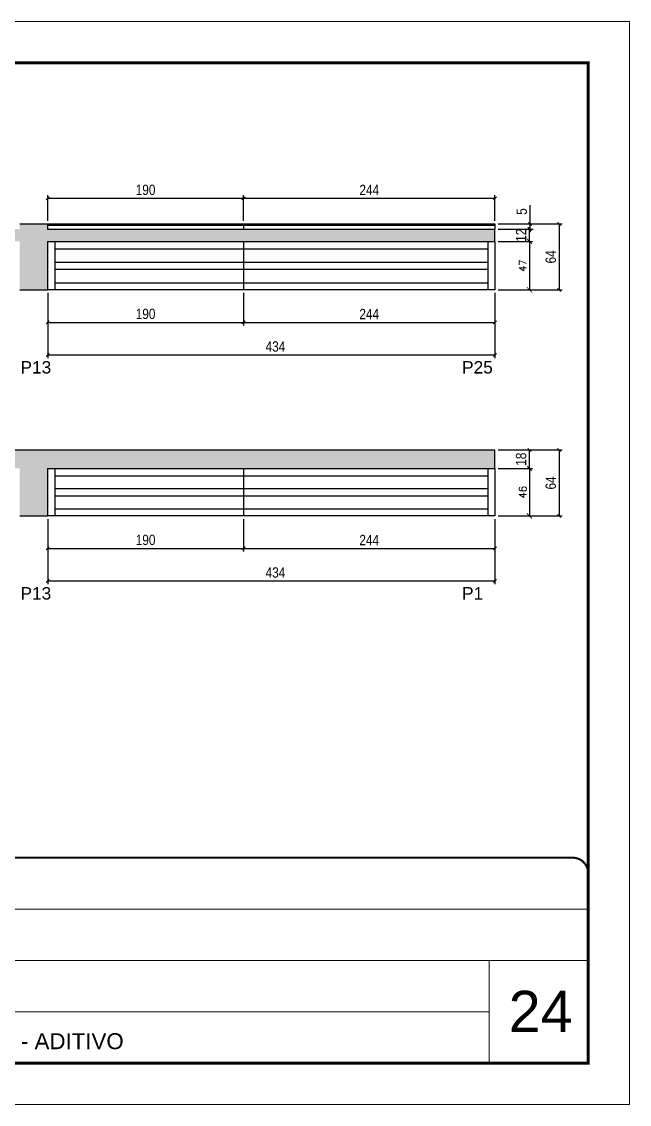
# Model space of a CAD drawing. Extents: x -10448 to -1189, y -11772 to 17235.
# Drawn here: x -4784 to -4195, y 10051 to 11101 of the extents above; entities that cross this region are included whole.
import ezdxf

# ---------------------------------------------------------------- set-up
doc = ezdxf.new("R2010")
doc.units = 0
doc.linetypes.add('CONTINUO', pattern=[0])
doc.linetypes.add('DASHED', pattern=[0.75, 0.5, -0.25])
for name, color, linetype in [('5', 5, 'Continuous'), ('COTA', 241, 'Continuous'), ('Painéis', 200, 'Continuous'), ('SARR_2.2x7', 40, 'Continuous'), ('SARR_EDITAR', 141, 'Continuous')]:
    doc.layers.add(name, color=color, linetype=linetype)
for name, color, linetype, lineweight in [('CARIMBO', 255, 'Continuous', 9), ('Folhas', 255, 'Continuous', 9), ('SARRAFO DE PRESSAO', 251, 'DASHED', 9)]:
    doc.layers.add(name, color=color, linetype=linetype, lineweight=lineweight)
doc.styles.add('ARIAL', font='arial.ttf')
doc.styles.add('COTA TECNICA', font='techl___.ttf', dxfattribs={"height": 10})
doc.styles.add('Romans', font='romans.shx')
doc.styles.get("Standard").update_dxf_attribs({"font": 'arial.ttf'})
doc.dimstyles.new('Cota Paínel', dxfattribs={"dimtxt": 7, "dimasz": 5, "dimexe": 3, "dimexo": 3, "dimgap": 3, "dimtad": 1, "dimdec": 1, "dimzin": 12, "dimdsep": 46, "dimtxsty": 'Romans', "dimblk": 'ARCHTICK', "dimcen": 0, "dimclrd": 4, "dimclre": 4, "dimclrt": 1, "dimadec": 1, "dimazin": 3, "dimtfac": 1, "dimtdec": 1, "dimtmove": 0, "dimatfit": 3, "dimldrblk": 'OBLIQUE', "dimfxl": 1, "dimtolj": 1, "dimtzin": 12, "dimarcsym": 0})
doc.dimstyles.new('PAINEL', dxfattribs={"dimtxt": 10, "dimasz": 3, "dimexe": 3, "dimexo": 3, "dimgap": 3, "dimtad": 1, "dimdec": 1, "dimzin": 12, "dimdsep": 46, "dimtxsty": 'COTA TECNICA', "dimblk1": 'OBLIQUE', "dimblk2": 'OBLIQUE', "dimsah": 1, "dimcen": 0.9, "dimclrd": 4, "dimclre": 4, "dimclrt": 240, "dimadec": 1, "dimazin": 3, "dimtfac": 1, "dimtdec": 1, "dimtmove": 0, "dimatfit": 3, "dimfxl": 1, "dimtolj": 1, "dimtzin": 12, "dimarcsym": 0})

# ---------------------------------------------------------------- blocks, each defined once
blk = doc.blocks.new('9999999999')
at = {"color": 30, "linetype": 'CONTINUO'}
for p, q in [((98564.6, 34379.6), (99584, 34379.6)), ((98564.6, 34329.8), (99488, 34329.8)), ((99584, 34329.8), (99488, 34329.8)), ((99488, 34329.8), (99488, 34230.2)), ((98564.6, 34280), (99488, 34280))]:
    blk.add_line(p, q, dxfattribs=at)
at = {"color": 30, "linetype": 'CONTINUO', "const_width": 2}
blk.add_lwpolyline([(99584, 34230.2), (99584, 34414.4, 0.414214), (99569, 34429.4), (98229, 34429.4, 0.414214), (98214, 34414.4), (98214, 34245.2, 0.414214), (98229, 34230.2), (99584, 34230.2)], format="xyb", dxfattribs=at)
at = {"layer": 'Folhas'}
blk.add_lwpolyline([(98139, 34190.2), (99624, 34190.2), (99624, 35240.2), (98139, 35240.2)], close=True, dxfattribs=at)
at = {"layer": 'Folhas', "color": 30, "const_width": 3}
blk.add_lwpolyline([(98214, 34230.2), (99584, 34230.2), (99584, 35200.2), (98214, 35200.2)], close=True, dxfattribs=at)
at = {"color": 7, "linetype": 'Continuous', "ltscale": 5, "style": 'ARIAL'}
blk.add_text('LATERAL DE VIGA - ADITIVO', height=15.483, dxfattribs=at).set_placement((98837.7, 34243.7))
blk = doc.blocks.new('_Oblique')
at = {"color": 0, "linetype": 'ByBlock', "lineweight": -2}
blk.add_line((-0.5, -0.5), (0.5, 0.5), dxfattribs=at)
blk = doc.blocks.new('*D613')
at = {"layer": 'COTA', "color": 4, "linetype": 'ByBlock', "lineweight": -2, "transparency": 16777216}
for p, q in [((-4759.2, 10838.2), (-4759.2, 10806.7)), ((-4569.2, 10838.2), (-4569.2, 10806.7)), ((-4759.2, 10809.7), (-4569.2, 10809.7))]:
    blk.add_line(p, q, dxfattribs=at)
at = {"layer": 'Defpoints', "color": 0, "linetype": 'ByBlock', "transparency": 16777216}
for p in [(-4759.2, 10841.2), (-4569.2, 10841.2), (-4569.2, 10809.7)]:
    blk.add_point(p, dxfattribs=at)
at = {"layer": 'COTA', "color": 4, "linetype": 'ByBlock', "lineweight": -2, "transparency": 16777216, "xscale": 3, "yscale": 3, "zscale": 3, "rotation": 180}
blk.add_blockref('_Oblique', (-4759.2, 10809.7), dxfattribs=at)
at = {"layer": 'COTA', "color": 4, "linetype": 'ByBlock', "lineweight": -2, "transparency": 16777216, "xscale": 3, "yscale": 3, "zscale": 3}
blk.add_blockref('_Oblique', (-4569.2, 10809.7), dxfattribs=at)
at = {"layer": 'COTA', "color": 240, "linetype": 'ByBlock', "transparency": 16777216, "insert": (-4664.2, 10817.9), "char_height": 10, "attachment_point": 5, "style": 'COTA TECNICA'}
blk.add_mtext('\\A1;190', dxfattribs=at)
blk = doc.blocks.new('*D614')
at = {"layer": 'COTA', "color": 4, "linetype": 'ByBlock', "lineweight": -2, "transparency": 16777216}
for p, q in [((-4569.2, 10838.2), (-4569.2, 10806.7)), ((-4325.2, 10838.2), (-4325.2, 10806.7)), ((-4569.2, 10809.7), (-4325.2, 10809.7))]:
    blk.add_line(p, q, dxfattribs=at)
at = {"layer": 'Defpoints', "color": 0, "linetype": 'ByBlock', "transparency": 16777216}
for p in [(-4569.2, 10841.2), (-4325.2, 10841.2), (-4325.2, 10809.7)]:
    blk.add_point(p, dxfattribs=at)
at = {"layer": 'COTA', "color": 4, "linetype": 'ByBlock', "lineweight": -2, "transparency": 16777216, "xscale": 3, "yscale": 3, "zscale": 3, "rotation": 180}
blk.add_blockref('_Oblique', (-4569.2, 10809.7), dxfattribs=at)
at = {"layer": 'COTA', "color": 4, "linetype": 'ByBlock', "lineweight": -2, "transparency": 16777216, "xscale": 3, "yscale": 3, "zscale": 3}
blk.add_blockref('_Oblique', (-4325.2, 10809.7), dxfattribs=at)
at = {"layer": 'COTA', "color": 240, "linetype": 'ByBlock', "transparency": 16777216, "insert": (-4447.2, 10817.8), "char_height": 10, "attachment_point": 5, "style": 'COTA TECNICA'}
blk.add_mtext('\\A1;244', dxfattribs=at)
blk = doc.blocks.new('*D603')
at = {"layer": 'COTA', "color": 4, "linetype": 'ByBlock', "lineweight": -2, "transparency": 16777216}
for p, q in [((-4759.2, 10838.2), (-4759.2, 10775.1)), ((-4325.2, 10838.2), (-4325.2, 10775.1)), ((-4759.2, 10778.1), (-4325.2, 10778.1))]:
    blk.add_line(p, q, dxfattribs=at)
at = {"layer": 'Defpoints', "color": 0, "linetype": 'ByBlock', "transparency": 16777216}
for p in [(-4759.2, 10841.2), (-4325.2, 10841.2), (-4325.2, 10778.1)]:
    blk.add_point(p, dxfattribs=at)
at = {"layer": 'COTA', "color": 4, "linetype": 'ByBlock', "lineweight": -2, "transparency": 16777216, "xscale": 3, "yscale": 3, "zscale": 3, "rotation": 180}
blk.add_blockref('_Oblique', (-4759.2, 10778.1), dxfattribs=at)
at = {"layer": 'COTA', "color": 4, "linetype": 'ByBlock', "lineweight": -2, "transparency": 16777216, "xscale": 3, "yscale": 3, "zscale": 3}
blk.add_blockref('_Oblique', (-4325.2, 10778.1), dxfattribs=at)
at = {"layer": 'COTA', "color": 240, "linetype": 'ByBlock', "transparency": 16777216, "insert": (-4538.2, 10786.3), "char_height": 10, "attachment_point": 5, "style": 'COTA TECNICA'}
blk.add_mtext('\\A1;434', dxfattribs=at)
blk = doc.blocks.new('*D615')
at = {"layer": 'COTA', "color": 4, "linetype": 'ByBlock', "lineweight": -2, "transparency": 16777216}
for p, q in [((-4759.2, 10908.2), (-4759.2, 10933.1)), ((-4569.2, 10908.2), (-4569.2, 10933.1)), ((-4759.2, 10930.1), (-4569.2, 10930.1))]:
    blk.add_line(p, q, dxfattribs=at)
at = {"layer": 'Defpoints', "color": 0, "linetype": 'ByBlock', "transparency": 16777216}
for p in [(-4569.2, 10930.1), (-4759.2, 10905.2), (-4569.2, 10905.2)]:
    blk.add_point(p, dxfattribs=at)
at = {"layer": 'COTA', "color": 4, "linetype": 'ByBlock', "lineweight": -2, "transparency": 16777216, "xscale": 3, "yscale": 3, "zscale": 3, "rotation": 180}
blk.add_blockref('_Oblique', (-4759.2, 10930.1), dxfattribs=at)
at = {"layer": 'COTA', "color": 4, "linetype": 'ByBlock', "lineweight": -2, "transparency": 16777216, "xscale": 3, "yscale": 3, "zscale": 3}
blk.add_blockref('_Oblique', (-4569.2, 10930.1), dxfattribs=at)
at = {"layer": 'COTA', "color": 240, "linetype": 'ByBlock', "transparency": 16777216, "insert": (-4664.2, 10938.2), "char_height": 10, "attachment_point": 5, "style": 'COTA TECNICA'}
blk.add_mtext('\\A1;190', dxfattribs=at)
blk = doc.blocks.new('*D616')
at = {"layer": 'COTA', "color": 4, "linetype": 'ByBlock', "lineweight": -2, "transparency": 16777216}
for p, q in [((-4569.2, 10908.2), (-4569.2, 10933.1)), ((-4325.2, 10908.2), (-4325.2, 10933.1)), ((-4569.2, 10930.1), (-4325.2, 10930.1))]:
    blk.add_line(p, q, dxfattribs=at)
at = {"layer": 'Defpoints', "color": 0, "linetype": 'ByBlock', "transparency": 16777216}
for p in [(-4325.2, 10930.1), (-4569.2, 10905.2), (-4325.2, 10905.2)]:
    blk.add_point(p, dxfattribs=at)
at = {"layer": 'COTA', "color": 4, "linetype": 'ByBlock', "lineweight": -2, "transparency": 16777216, "xscale": 3, "yscale": 3, "zscale": 3, "rotation": 180}
blk.add_blockref('_Oblique', (-4569.2, 10930.1), dxfattribs=at)
at = {"layer": 'COTA', "color": 4, "linetype": 'ByBlock', "lineweight": -2, "transparency": 16777216, "xscale": 3, "yscale": 3, "zscale": 3}
blk.add_blockref('_Oblique', (-4325.2, 10930.1), dxfattribs=at)
at = {"layer": 'COTA', "color": 240, "linetype": 'ByBlock', "transparency": 16777216, "insert": (-4447.2, 10938.1), "char_height": 10, "attachment_point": 5, "style": 'COTA TECNICA'}
blk.add_mtext('\\A1;244', dxfattribs=at)
blk = doc.blocks.new('_ArchTick')
at = {"color": 0, "linetype": 'ByBlock', "const_width": 0.15}
blk.add_lwpolyline([(-0.5, -0.5), (0.5, 0.5)], dxfattribs=at)
blk = doc.blocks.new('*D605')
at = {"layer": 'COTA', "color": 4, "lineweight": -2, "transparency": 16777216}
for p, q in [((-4322.2, 10888.2), (-4288.7, 10888.2)), ((-4291.7, 10888.2), (-4291.7, 10841.2)), ((-4322.2, 10841.2), (-4288.7, 10841.2))]:
    blk.add_line(p, q, dxfattribs=at)
at = {"layer": 'Defpoints', "color": 0, "transparency": 16777216}
for p in [(-4325.2, 10888.2), (-4325.2, 10841.2), (-4291.7, 10841.2)]:
    blk.add_point(p, dxfattribs=at)
at = {"layer": 'COTA', "color": 4, "lineweight": -2, "transparency": 16777216, "xscale": 5, "yscale": 5, "zscale": 5}
for p, rotation in [((-4291.7, 10888.2), 90), ((-4291.7, 10841.2), 270)]:
    blk.add_blockref('_ArchTick', p, dxfattribs=dict(at, rotation=rotation))
at = {"layer": 'COTA', "color": 1, "transparency": 16777216, "insert": (-4298.2, 10864.7), "char_height": 7, "attachment_point": 5, "rotation": 90, "style": 'Romans'}
blk.add_mtext('\\A1;47', dxfattribs=at)
blk = doc.blocks.new('*D606')
at = {"layer": 'COTA', "color": 4, "linetype": 'ByBlock', "lineweight": -2, "transparency": 16777216}
for p, q in [((-4322.2, 10900.2), (-4288.7, 10900.2)), ((-4291.7, 10888.2), (-4291.7, 10900.2)), ((-4322.2, 10888.2), (-4288.7, 10888.2))]:
    blk.add_line(p, q, dxfattribs=at)
at = {"layer": 'Defpoints', "color": 0, "linetype": 'ByBlock', "transparency": 16777216}
for p in [(-4325.2, 10900.2), (-4291.7, 10900.2), (-4325.2, 10888.2)]:
    blk.add_point(p, dxfattribs=at)
at = {"layer": 'COTA', "color": 4, "linetype": 'ByBlock', "lineweight": -2, "transparency": 16777216, "xscale": 3, "yscale": 3, "zscale": 3}
for p, rotation in [((-4291.7, 10900.2), 90), ((-4291.7, 10888.2), 270)]:
    blk.add_blockref('_Oblique', p, dxfattribs=dict(at, rotation=rotation))
at = {"layer": 'COTA', "color": 240, "linetype": 'ByBlock', "transparency": 16777216, "insert": (-4299.8, 10894.2), "char_height": 10, "attachment_point": 5, "rotation": 90, "style": 'COTA TECNICA'}
blk.add_mtext('\\A1;12', dxfattribs=at)
blk = doc.blocks.new('*D607')
at = {"layer": 'COTA', "color": 4, "linetype": 'ByBlock', "lineweight": -2, "transparency": 16777216}
for p, q in [((-4322.2, 10905.2), (-4259.9, 10905.2)), ((-4262.9, 10905.2), (-4262.9, 10841.2)), ((-4322.2, 10841.2), (-4259.9, 10841.2))]:
    blk.add_line(p, q, dxfattribs=at)
at = {"layer": 'Defpoints', "color": 0, "linetype": 'ByBlock', "transparency": 16777216}
for p in [(-4325.2, 10905.2), (-4325.2, 10841.2), (-4262.9, 10841.2)]:
    blk.add_point(p, dxfattribs=at)
at = {"layer": 'COTA', "color": 4, "linetype": 'ByBlock', "lineweight": -2, "transparency": 16777216, "xscale": 3, "yscale": 3, "zscale": 3}
for p, rotation in [((-4262.9, 10905.2), 90), ((-4262.9, 10841.2), 270)]:
    blk.add_blockref('_Oblique', p, dxfattribs=dict(at, rotation=rotation))
at = {"layer": 'COTA', "color": 240, "linetype": 'ByBlock', "transparency": 16777216, "insert": (-4271, 10873.2), "char_height": 10, "attachment_point": 5, "rotation": 90, "style": 'COTA TECNICA'}
blk.add_mtext('\\A1;64', dxfattribs=at)
blk = doc.blocks.new('*D608')
at = {"layer": 'COTA', "color": 4, "linetype": 'ByBlock', "lineweight": -2, "transparency": 16777216}
for p, q in [((-4291.1, 10905.2), (-4291.1, 10923.3)), ((-4322.2, 10905.2), (-4288.1, 10905.2)), ((-4322.2, 10900.2), (-4288.1, 10900.2)), ((-4291.1, 10900.2), (-4291.1, 10905.2)), ((-4291.1, 10900.2), (-4291.1, 10897.2))]:
    blk.add_line(p, q, dxfattribs=at)
at = {"layer": 'Defpoints', "color": 0, "linetype": 'ByBlock', "transparency": 16777216}
for p in [(-4325.2, 10905.2), (-4325.2, 10900.2), (-4291.1, 10905.2)]:
    blk.add_point(p, dxfattribs=at)
at = {"layer": 'COTA', "color": 4, "linetype": 'ByBlock', "lineweight": -2, "transparency": 16777216, "xscale": 3, "yscale": 3, "zscale": 3}
for p, rotation in [((-4291.1, 10905.2), 270), ((-4291.1, 10900.2), 90)]:
    blk.add_blockref('_Oblique', p, dxfattribs=dict(at, rotation=rotation))
at = {"layer": 'COTA', "color": 240, "linetype": 'ByBlock', "transparency": 16777216, "insert": (-4299.2, 10917.2), "char_height": 10, "attachment_point": 5, "rotation": 90, "style": 'COTA TECNICA'}
blk.add_mtext('\\A1;5', dxfattribs=at)
blk = doc.blocks.new('*D620')
at = {"layer": 'COTA', "color": 4, "linetype": 'ByBlock', "lineweight": -2, "transparency": 16777216}
for p, q in [((-4759.2, 10619), (-4759.2, 10587.5)), ((-4569.2, 10619), (-4569.2, 10587.5)), ((-4759.2, 10590.5), (-4569.2, 10590.5))]:
    blk.add_line(p, q, dxfattribs=at)
at = {"layer": 'Defpoints', "color": 0, "linetype": 'ByBlock', "transparency": 16777216}
for p in [(-4759.2, 10622), (-4569.2, 10622), (-4569.2, 10590.5)]:
    blk.add_point(p, dxfattribs=at)
at = {"layer": 'COTA', "color": 4, "linetype": 'ByBlock', "lineweight": -2, "transparency": 16777216, "xscale": 3, "yscale": 3, "zscale": 3, "rotation": 180}
blk.add_blockref('_Oblique', (-4759.2, 10590.5), dxfattribs=at)
at = {"layer": 'COTA', "color": 4, "linetype": 'ByBlock', "lineweight": -2, "transparency": 16777216, "xscale": 3, "yscale": 3, "zscale": 3}
blk.add_blockref('_Oblique', (-4569.2, 10590.5), dxfattribs=at)
at = {"layer": 'COTA', "color": 240, "linetype": 'ByBlock', "transparency": 16777216, "insert": (-4664.2, 10598.7), "char_height": 10, "attachment_point": 5, "style": 'COTA TECNICA'}
blk.add_mtext('\\A1;190', dxfattribs=at)
blk = doc.blocks.new('*D610')
at = {"layer": 'COTA', "color": 4, "linetype": 'ByBlock', "lineweight": -2, "transparency": 16777216}
for p, q in [((-4569.2, 10619), (-4569.2, 10587.5)), ((-4325.2, 10619), (-4325.2, 10587.5)), ((-4569.2, 10590.5), (-4325.2, 10590.5))]:
    blk.add_line(p, q, dxfattribs=at)
at = {"layer": 'Defpoints', "color": 0, "linetype": 'ByBlock', "transparency": 16777216}
for p in [(-4569.2, 10622), (-4325.2, 10622), (-4325.2, 10590.5)]:
    blk.add_point(p, dxfattribs=at)
at = {"layer": 'COTA', "color": 4, "linetype": 'ByBlock', "lineweight": -2, "transparency": 16777216, "xscale": 3, "yscale": 3, "zscale": 3, "rotation": 180}
blk.add_blockref('_Oblique', (-4569.2, 10590.5), dxfattribs=at)
at = {"layer": 'COTA', "color": 4, "linetype": 'ByBlock', "lineweight": -2, "transparency": 16777216, "xscale": 3, "yscale": 3, "zscale": 3}
blk.add_blockref('_Oblique', (-4325.2, 10590.5), dxfattribs=at)
at = {"layer": 'COTA', "color": 240, "linetype": 'ByBlock', "transparency": 16777216, "insert": (-4447.2, 10598.6), "char_height": 10, "attachment_point": 5, "style": 'COTA TECNICA'}
blk.add_mtext('\\A1;244', dxfattribs=at)
blk = doc.blocks.new('*D598')
at = {"layer": 'COTA', "color": 4, "linetype": 'ByBlock', "lineweight": -2, "transparency": 16777216}
for p, q in [((-4759.2, 10619), (-4759.2, 10555.9)), ((-4325.2, 10619), (-4325.2, 10555.9)), ((-4759.2, 10558.9), (-4325.2, 10558.9))]:
    blk.add_line(p, q, dxfattribs=at)
at = {"layer": 'Defpoints', "color": 0, "linetype": 'ByBlock', "transparency": 16777216}
for p in [(-4759.2, 10622), (-4325.2, 10622), (-4325.2, 10558.9)]:
    blk.add_point(p, dxfattribs=at)
at = {"layer": 'COTA', "color": 4, "linetype": 'ByBlock', "lineweight": -2, "transparency": 16777216, "xscale": 3, "yscale": 3, "zscale": 3, "rotation": 180}
blk.add_blockref('_Oblique', (-4759.2, 10558.9), dxfattribs=at)
at = {"layer": 'COTA', "color": 4, "linetype": 'ByBlock', "lineweight": -2, "transparency": 16777216, "xscale": 3, "yscale": 3, "zscale": 3}
blk.add_blockref('_Oblique', (-4325.2, 10558.9), dxfattribs=at)
at = {"layer": 'COTA', "color": 240, "linetype": 'ByBlock', "transparency": 16777216, "insert": (-4538.2, 10567.1), "char_height": 10, "attachment_point": 5, "style": 'COTA TECNICA'}
blk.add_mtext('\\A1;434', dxfattribs=at)
blk = doc.blocks.new('*D599')
at = {"layer": 'COTA', "color": 4, "lineweight": -2, "transparency": 16777216}
for p, q in [((-4322.2, 10668), (-4288.7, 10668)), ((-4291.7, 10668), (-4291.7, 10622)), ((-4322.2, 10622), (-4288.7, 10622))]:
    blk.add_line(p, q, dxfattribs=at)
at = {"layer": 'Defpoints', "color": 0, "transparency": 16777216}
for p in [(-4325.2, 10668), (-4325.2, 10622), (-4291.7, 10622)]:
    blk.add_point(p, dxfattribs=at)
at = {"layer": 'COTA', "color": 4, "lineweight": -2, "transparency": 16777216, "xscale": 5, "yscale": 5, "zscale": 5}
for p, rotation in [((-4291.7, 10668), 90), ((-4291.7, 10622), 270)]:
    blk.add_blockref('_ArchTick', p, dxfattribs=dict(at, rotation=rotation))
at = {"layer": 'COTA', "color": 1, "transparency": 16777216, "insert": (-4298.2, 10645), "char_height": 7, "attachment_point": 5, "rotation": 90, "style": 'Romans'}
blk.add_mtext('\\A1;46', dxfattribs=at)
blk = doc.blocks.new('*D600')
at = {"layer": 'COTA', "color": 4, "linetype": 'ByBlock', "lineweight": -2, "transparency": 16777216}
for p, q in [((-4322.2, 10686), (-4288.7, 10686)), ((-4291.7, 10668), (-4291.7, 10686)), ((-4322.2, 10668), (-4288.7, 10668))]:
    blk.add_line(p, q, dxfattribs=at)
at = {"layer": 'Defpoints', "color": 0, "linetype": 'ByBlock', "transparency": 16777216}
for p in [(-4325.2, 10686), (-4291.7, 10686), (-4325.2, 10668)]:
    blk.add_point(p, dxfattribs=at)
at = {"layer": 'COTA', "color": 4, "linetype": 'ByBlock', "lineweight": -2, "transparency": 16777216, "xscale": 3, "yscale": 3, "zscale": 3}
for p, rotation in [((-4291.7, 10686), 90), ((-4291.7, 10668), 270)]:
    blk.add_blockref('_Oblique', p, dxfattribs=dict(at, rotation=rotation))
at = {"layer": 'COTA', "color": 240, "linetype": 'ByBlock', "transparency": 16777216, "insert": (-4299.8, 10677), "char_height": 10, "attachment_point": 5, "rotation": 90, "style": 'COTA TECNICA'}
blk.add_mtext('\\A1;18', dxfattribs=at)
blk = doc.blocks.new('*D601')
at = {"layer": 'COTA', "color": 4, "linetype": 'ByBlock', "lineweight": -2, "transparency": 16777216}
for p, q in [((-4322.2, 10686), (-4259.9, 10686)), ((-4262.9, 10686), (-4262.9, 10622)), ((-4322.2, 10622), (-4259.9, 10622))]:
    blk.add_line(p, q, dxfattribs=at)
at = {"layer": 'Defpoints', "color": 0, "linetype": 'ByBlock', "transparency": 16777216}
for p in [(-4325.2, 10686), (-4325.2, 10622), (-4262.9, 10622)]:
    blk.add_point(p, dxfattribs=at)
at = {"layer": 'COTA', "color": 4, "linetype": 'ByBlock', "lineweight": -2, "transparency": 16777216, "xscale": 3, "yscale": 3, "zscale": 3}
for p, rotation in [((-4262.9, 10686), 90), ((-4262.9, 10622), 270)]:
    blk.add_blockref('_Oblique', p, dxfattribs=dict(at, rotation=rotation))
at = {"layer": 'COTA', "color": 240, "linetype": 'ByBlock', "transparency": 16777216, "insert": (-4271, 10654), "char_height": 10, "attachment_point": 5, "rotation": 90, "style": 'COTA TECNICA'}
blk.add_mtext('\\A1;64', dxfattribs=at)

msp = doc.modelspace()

# ---------------------------------------------------------------- hatches: boundary and pattern name
at = {"layer": 'COTA', "linetype": 'ByBlock'}
h = msp.add_hatch(dxfattribs=at)
h.set_pattern_fill('AR-CONC', color=256, scale=0.03)
h.set_pattern_definition([(50, (-134708.545, -14726.7073), (5.46554007, -0.47817257), [0.5715, -6.2865]), (355, (-134708.545, -14726.7073), (-1.05730264, 5.73170536), [0.4572, -5.02921753]), (100.4514447, (-134708.0895, -14726.747), (4.40823741, 5.25353256), [0.48570026, -5.34270734]), (46.1842, (-134708.545, -14725.183), (8.13237123, -1.26126984), [0.85725, -9.42975]), (96.6355576, (-134707.867, -14725.2884), (7.122124, 7.42278374), [0.7285507, -8.01406824]), (351.184151, (-134708.545, -14725.183), (7.122124, 7.42278374), [0.685799, -7.54379196]), (21, (-134707.783, -14725.5643), (4.54843174, -3.06795595), [0.5715, -6.2865]), (326, (-134707.783, -14725.5643), (1.85406085, 5.52563898), [0.4572, -5.0292]), (71.451445, (-134707.404, -14725.82), (6.40249258, 2.45768307), [0.48570026, -5.34269813]), (37.5, (-134708.545, -14726.7073), (0.092658098, 2.536651166), [0, -4.96824, 0, -5.1054, 0, -5.04825]), (7.5, (-134708.545, -14726.7073), (2.004589875, 3.005417245), [0, -2.91084, 0, -4.85394, 0, -1.92405]), (327.5, (-134710.2442, -14726.7073), (4.067717855, -0.17186232), [0, -1.905, 0, -5.9436, 0, -7.8867]), (317.5, (-134711.0062, -14726.7073), (4.44387544, 0.76279473), [0, -2.4765, 0, -3.94716, 0, -5.6007])])
h.paths.add_polyline_path([(-4786.24, 10841.19), (-4759.24, 10841.19), (-4759.24, 10888.19), (-4325.24, 10888.19), (-4325.24, 10900.19), (-4759.24, 10900.19), (-4759.24, 10905.19), (-4786.24, 10905.19), (-4786.24, 10900.19), (-5220.24, 10900.19), (-5220.24, 10888.19), (-4786.24, 10888.19)])
h = msp.add_hatch(dxfattribs=at)
h.set_pattern_fill('AR-CONC', color=256, scale=0.03)
h.set_pattern_definition([(50, (-136285.7827, -14950.252), (5.46554007, -0.47817257), [0.5715, -6.2865]), (355, (-136285.7827, -14950.252), (-1.05730264, 5.73170536), [0.4572, -5.02921753]), (100.4514447, (-136285.327, -14950.292), (4.40823741, 5.25353256), [0.48570026, -5.34270734]), (46.1842, (-136285.783, -14948.728), (8.13237123, -1.26126984), [0.85725, -9.42975]), (96.6355576, (-136285.105, -14948.833), (7.122124, 7.42278374), [0.7285507, -8.01406824]), (351.184151, (-136285.783, -14948.728), (7.122124, 7.42278374), [0.685799, -7.54379196]), (21, (-136285.0207, -14949.109), (4.54843174, -3.06795595), [0.5715, -6.2865]), (326, (-136285.0207, -14949.109), (1.85406085, 5.52563898), [0.4572, -5.0292]), (71.451445, (-136284.6417, -14949.365), (6.40249258, 2.45768307), [0.48570026, -5.34269813]), (37.5, (-136285.7827, -14950.2522), (0.092658098, 2.536651166), [0, -4.96824, 0, -5.1054, 0, -5.04825]), (7.5, (-136285.7827, -14950.2522), (2.004589875, 3.005417245), [0, -2.91084, 0, -4.85394, 0, -1.92405]), (327.5, (-136287.482, -14950.2522), (4.067717855, -0.17186232), [0, -1.905, 0, -5.9436, 0, -7.8867]), (317.5, (-136288.244, -14950.2522), (4.44387544, 0.76279473), [0, -2.4765, 0, -3.94716, 0, -5.6007])])
h.paths.add_polyline_path([(-4786.24, 10622.01), (-4759.24, 10622.01), (-4759.24, 10668.01), (-4325.24, 10668.01), (-4325.24, 10686.01), (-5220.24, 10686.01), (-5220.24, 10668.01), (-4786.24, 10668.01)])

# ---------------------------------------------------------------- linework, layer by layer
for p, q in [((-4786.24, 10905.19), (-4759.24, 10905.19)), ((-4325.24, 10888.19), (-4325.24, 10900.19)), ((-4786.24, 10841.19), (-4759.24, 10841.19)), ((-5220.24, 10686.01), (-4325.24, 10686.01)), ((-4325.24, 10668.01), (-4325.24, 10686.01)), ((-4786.24, 10622.01), (-4759.24, 10622.01))]:
    msp.add_line(p, q, dxfattribs=at)
at = {"layer": 'Painéis'}
for p, q in [((-4759.24, 10905.19), (-4325.24, 10905.19)), ((-4759.24, 10900.19), (-4325.24, 10900.19)), ((-4569.24, 10905.19), (-4569.24, 10900.19)), ((-4325.24, 10905.19), (-4325.24, 10900.19)), ((-4759.24, 10888.19), (-4325.24, 10888.19)), ((-4759.24, 10888.19), (-4759.24, 10841.19)), ((-4569.24, 10888.19), (-4569.24, 10841.19)), ((-4325.24, 10888.19), (-4325.24, 10841.19)), ((-4325.24, 10841.19), (-4759.24, 10841.19)), ((-4759.24, 10668.01), (-4325.24, 10668.01)), ((-4759.24, 10668.01), (-4759.24, 10622.01)), ((-4569.24, 10668.01), (-4569.24, 10622.01)), ((-4325.24, 10668.01), (-4325.24, 10622.01)), ((-4325.24, 10622.01), (-4759.24, 10622.01))]:
    msp.add_line(p, q, dxfattribs=at)
at = {"layer": 'Painéis', "linetype": 'ByBlock'}
for q in [(-4759.24, 10900.19), (-4759.24, 10905.19)]:
    msp.add_line((-4759.24, 10905.19), q, dxfattribs=at)
at = {"layer": 'SARR_2.2x7', "linetype": 'Continuous'}
for p, q in [((-4752.24, 10888.19), (-4752.24, 10841.19)), ((-4752.24, 10881.19), (-4569.24, 10881.19)), ((-4569.24, 10881.19), (-4332.24, 10881.19)), ((-4332.24, 10888.19), (-4332.24, 10841.19)), ((-4752.24, 10868.19), (-4569.24, 10868.19)), ((-4569.24, 10868.19), (-4332.24, 10868.19)), ((-4752.24, 10861.19), (-4569.24, 10861.19)), ((-4569.24, 10861.19), (-4332.24, 10861.19)), ((-4752.24, 10848.19), (-4569.24, 10848.19)), ((-4569.24, 10848.19), (-4332.24, 10848.19)), ((-4752.24, 10668.01), (-4752.24, 10622.01)), ((-4332.24, 10668.01), (-4332.24, 10622.01)), ((-4752.24, 10661.01), (-4569.24, 10661.01)), ((-4569.24, 10661.01), (-4332.24, 10661.01)), ((-4752.24, 10648.51), (-4569.24, 10648.51)), ((-4569.24, 10648.51), (-4332.24, 10648.51)), ((-4752.24, 10641.51), (-4569.24, 10641.51)), ((-4569.24, 10641.51), (-4332.24, 10641.51)), ((-4752.24, 10629.01), (-4569.24, 10629.01)), ((-4569.24, 10629.01), (-4332.24, 10629.01))]:
    msp.add_line(p, q, dxfattribs=at)
at = {"layer": 'SARR_EDITAR', "linetype": 'Continuous'}
for p, q in [((-4569.24, 10903.69), (-4759.24, 10903.69)), ((-4325.24, 10903.69), (-4569.24, 10903.69))]:
    msp.add_line(p, q, dxfattribs=at)

# ---------------------------------------------------------------- block references
at = {"layer": 'SARRAFO DE PRESSAO', "color": 6, "linetype": 'ByBlock'}
msp.add_blockref('9999999999', (-103818.76, -24138.85), dxfattribs=at)

# ---------------------------------------------------------------- texts
at = {"layer": '5', "linetype": 'Continuous'}
for s, p in [('P13', (-4785.55, 10760.13)), ('P25', (-4357.11, 10760.13)), ('P13', (-4785.55, 10540.94)), ('P1', (-4357.11, 10540.94))]:
    msp.add_text(s, height=12, rotation=0.00004, dxfattribs=at).set_placement(p)
at = {"layer": 'CARIMBO', "style": 'ARIAL'}
msp.add_text('24', height=40, dxfattribs=at).set_placement((-4311.92, 10121.5))

# ---------------------------------------------------------------- dimensions: what is measured, and where the dimension line sits
at = {"layer": 'COTA', "linetype": 'ByBlock'}
for base, p1, p2, picture, middle in [((-4569.24, 10930.07), (-4759.24, 10905.19), (-4569.24, 10905.19), '*D615', (-4664.24, 10938.2)), ((-4569.24, 10809.73), (-4759.24, 10841.19), (-4569.24, 10841.19), '*D613', (-4664.24, 10817.86)), ((-4569.24, 10590.54), (-4759.24, 10622.01), (-4569.24, 10622.01), '*D620', (-4664.24, 10598.67))]:
    dim = msp.add_linear_dim(base=base, p1=p1, p2=p2, dimstyle='PAINEL', dxfattribs=at)
    dim.commit()
    dim.dimension.update_dxf_attribs({"geometry": picture, "text_midpoint": middle})
for base, p1, p2, picture, middle in [((-4325.24, 10930.07), (-4569.24, 10905.19), (-4325.24, 10905.19), '*D616', (-4447.24, 10938.14)), ((-4325.24, 10809.73), (-4569.24, 10841.19), (-4325.24, 10841.19), '*D614', (-4447.24, 10817.8)), ((-4325.24, 10590.54), (-4569.24, 10622.01), (-4325.24, 10622.01), '*D610', (-4447.24, 10598.61))]:
    dim = msp.add_linear_dim(base=base, p1=p1, p2=p2, dimstyle='PAINEL', override={"dimtmove": 1}, dxfattribs=at)
    dim.commit()
    dim.dimension.update_dxf_attribs({"geometry": picture, "text_midpoint": middle})
for base, p1, p2, picture, middle in [((-4291.09, 10905.19), (-4325.24, 10900.19), (-4325.24, 10905.19), '*D608', (-4291.09, 10917.24)), ((-4291.72, 10900.19), (-4325.24, 10888.19), (-4325.24, 10900.19), '*D606', (-4291.72, 10894.19)), ((-4291.72, 10686.01), (-4325.24, 10668.01), (-4325.24, 10686.01), '*D600', (-4291.72, 10677.01))]:
    dim = msp.add_linear_dim(base=base, p1=p1, p2=p2, angle=90, dimstyle='PAINEL', dxfattribs=at)
    dim.commit()
    dim.dimension.update_dxf_attribs({"geometry": picture, "text_midpoint": middle, "dimtype": 160})
for base, p1, p2, picture, middle in [((-4262.95, 10841.19), (-4325.24, 10905.19), (-4325.24, 10841.19), '*D607', (-4271.05, 10873.19)), ((-4262.95, 10622.01), (-4325.24, 10686.01), (-4325.24, 10622.01), '*D601', (-4271.05, 10654.01))]:
    dim = msp.add_linear_dim(base=base, p1=p1, p2=p2, angle=90, dimstyle='PAINEL', dxfattribs=at)
    dim.commit()
    dim.dimension.update_dxf_attribs({"geometry": picture, "text_midpoint": middle})
at = {"layer": 'COTA'}
for base, p1, p2, picture, middle in [((-4291.72, 10841.19), (-4325.24, 10888.19), (-4325.24, 10841.19), '*D605', (-4298.22, 10864.69)), ((-4291.72, 10622.01), (-4325.24, 10668.01), (-4325.24, 10622.01), '*D599', (-4298.22, 10645.01))]:
    dim = msp.add_linear_dim(base=base, p1=p1, p2=p2, angle=90, dimstyle='Cota Paínel', dxfattribs=at)
    dim.commit()
    dim.dimension.update_dxf_attribs({"geometry": picture, "text_midpoint": middle})
at = {"layer": 'COTA', "linetype": 'ByBlock'}
for base, p1, p2, picture, middle in [((-4325.24, 10778.11), (-4759.24, 10841.19), (-4325.24, 10841.19), '*D603', (-4538.24, 10778.11)), ((-4325.24, 10558.92), (-4759.24, 10622.01), (-4325.24, 10622.01), '*D598', (-4538.24, 10558.92))]:
    dim = msp.add_linear_dim(base=base, p1=p1, p2=p2, dimstyle='PAINEL', dxfattribs=at)
    dim.commit()
    dim.dimension.update_dxf_attribs({"geometry": picture, "text_midpoint": middle, "dimtype": 160})

doc.saveas('drawing.dxf')
